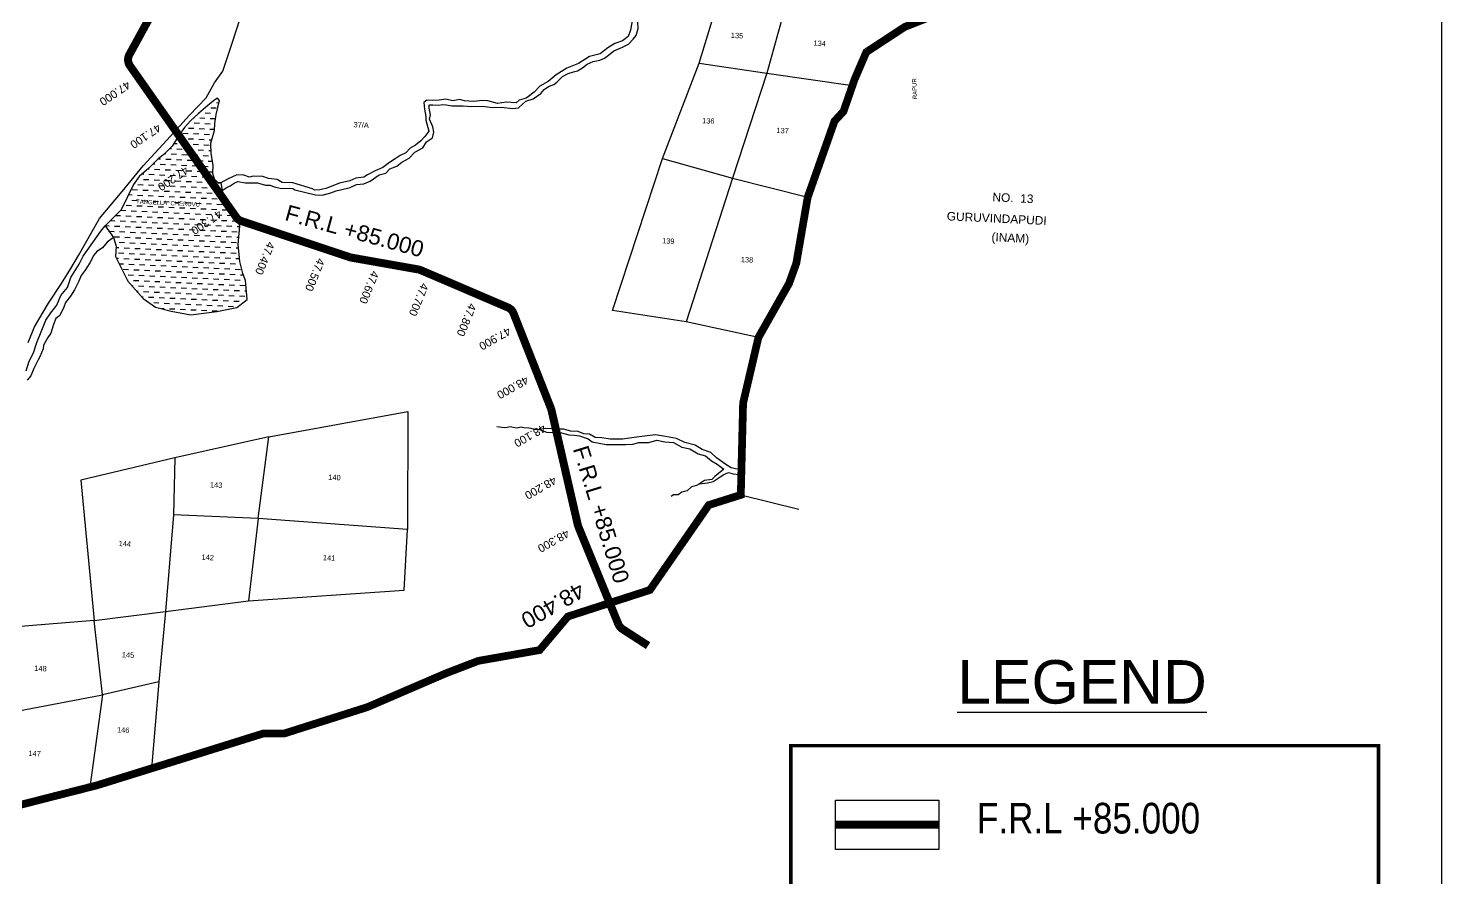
# Model space of a CAD drawing. Header units: inches. Extents: x 331863 to 341720, y 1578080 to 1585042.
# Drawn here: x 339070 to 341720, y 1580415 to 1582006 of the extents above; entities that cross this region are included whole.
import ezdxf
from ezdxf.enums import TextEntityAlignment as Align

# ---------------------------------------------------------------- set-up
doc = ezdxf.new("R2010")
doc.units = ezdxf.units.IN
doc.header["$MEASUREMENT"] = 0
for name, pattern in [('ACAD_ISO03W100', [30, 12, -18]), ('ACAD_ISO07W100', [3, 0, -3]), ('BORDER', [1.75, 0.5, -0.25, 0.5, -0.25, 0, -0.25])]:
    doc.linetypes.add(name, pattern=pattern)
for name, color, linetype in [('BLOCK', 7, 'Continuous'), ('C LINE COO', 6, 'Continuous'), ('FRAME 025', 7, 'Continuous'), ('NALA', 4, 'Continuous'), ('SURVEY_BND', 7, 'Continuous'), ('SURVEY_NO', 7, 'Continuous'), ('TABLE', 7, 'Continuous'), ('TEXT', 7, 'Continuous'), ('TITLEBLOCK', 7, 'Continuous'), ('WATER_BODY', 4, 'Continuous')]:
    doc.layers.add(name, color=color, linetype=linetype)
doc.layers.add('FOOTPATH', color=150, linetype='ACAD_ISO07W100', lineweight=30)
doc.layers.add('VILL_BOUNDARY', color=6, linetype='BORDER', lineweight=30)
doc.styles.add('A', font='arial.ttf')
doc.styles.add('ARIALN', font='ARIALN.TTF')
doc.styles.get("Standard").update_dxf_attribs({"font": 'arial.ttf'})

msp = doc.modelspace()

# ---------------------------------------------------------------- hatches: boundary and pattern name
at = {"layer": 'WATER_BODY', "linetype": 'ByBlock'}
h = msp.add_hatch(dxfattribs=at)
h.set_pattern_fill('DASH', color=256, scale=79.952756, angle=177.3215, style=0)
h.set_pattern_definition([(177.32152, (333092.934, 1582572.598), (-10.450213, -9.516138), [9.994094, -9.994094])])
h.paths.add_polyline_path([(339461.1, 1581652.9), (339438.7, 1581690.9), (339434, 1581702.3), (339431.4, 1581716.7), (339426.6, 1581716.9), (339419.5, 1581723.5), (339416.3, 1581734.4), (339417, 1581749.9), (339413.3, 1581771.4), (339412.5, 1581790.9), (339419.5, 1581815), (339420.1, 1581828.1), (339422.4, 1581844.7), (339429, 1581870.7), (339425.3, 1581875), (339420.3, 1581872.1), (339414.1, 1581866.9), (339402.5, 1581858), (339389.3, 1581846.3), (339374.6, 1581833.1), (339363.2, 1581820.5), (339352.7, 1581805.3), (339340.3, 1581785.5), (339324.6, 1581770), (339313.8, 1581761.6), (339296.3, 1581744.2), (339278.4, 1581728.4), (339267.7, 1581713.5), (339256.2, 1581690.7), (339244.5, 1581665.9), (339214.9, 1581636.2), (339230.4, 1581614.3), (339235.1, 1581598.3), (339234.2, 1581578.6), (339245.4, 1581556.4), (339257, 1581532.7), (339285.6, 1581499.9), (339309.2, 1581483.6), (339338, 1581476.5), (339375.3, 1581469.6), (339423.9, 1581475.7), (339461.3, 1581483.3), (339481, 1581498.3), (339477.5, 1581533.4), (339472.7, 1581546.8), (339467.3, 1581569.3), (339464.1, 1581600.9), (339466.8, 1581635.8)])

# ---------------------------------------------------------------- linework, layer by layer
at = {"layer": 'BLOCK', "color": 1, "const_width": 15}
msp.add_lwpolyline([(340232.3, 1580849.6), (340184.3, 1580880.6, -0.15318), (340176.6, 1580889.8), (340101.6, 1581072.5, -0.041045), (340100.6, 1581075.6), (340051.3, 1581290.5, 0.037401), (340050.5, 1581293.4), (339980.1, 1581472.2, 0.200527), (339969.3, 1581483.3), (339806.1, 1581553.1, 0.057333), (339801.7, 1581554.4), (339675.4, 1581576.7, -0.036676), (339672.6, 1581577.5), (339470.3, 1581644.9, -0.160546), (339460.2, 1581652.4), (339261.2, 1581935.8, -0.285904), (339260, 1581956.9), (339337.8, 1582098.7, 0.064245)], format="xyb", dxfattribs=at)
msp.add_lwpolyline([(340777.4, 1580514.1), (340583.5, 1580514.1)], dxfattribs=at)
at = {"layer": 'BLOCK', "color": 2}
for p in [(339285.6, 1582003.6), (339275.2, 1581915.8), (339332.7, 1581833.9), (339390.2, 1581752.1), (339447.7, 1581670.3), (339532.3, 1581624.2), (339627.2, 1581592.6), (339723.9, 1581568.2), (339821.1, 1581546.7), (339913.1, 1581507.3), (339988.5, 1581450.8), (340025.1, 1581357.8), (340057.6, 1581263.4), (340079.9, 1581165.9), (340103.2, 1581068.7), (340141.1, 1580976.2), (340180.1, 1580884.2)]:
    msp.add_point(p, dxfattribs=at)
at = {"layer": 'C LINE COO', "color": 0}
msp.add_lwpolyline([(331863.1, 1578079.6), (341720, 1578079.6), (341720, 1585041.6), (331863.1, 1585041.6), (331863.1, 1578079.6)], dxfattribs=at)
at = {"layer": 'FOOTPATH', "linetype": 'ByBlock'}
msp.add_lwpolyline([(339070.3, 1581417.8), (339082.2, 1581446.8), (339108.1, 1581491.4), (339133, 1581528.1), (339150.1, 1581555.9), (339164.6, 1581580.5), (339204.1, 1581649.6), (339246.6, 1581700.5), (339285.9, 1581748.8), (339330.3, 1581796.7), (339372.4, 1581843.3), (339404.2, 1581876.1), (339419.7, 1581904.3), (339435.3, 1581926.1), (339452.5, 1581978.6), (339475.9, 1582049.3)], dxfattribs=at)
at = {"layer": 'FRAME 025', "lineweight": -3, "const_width": 6.7}
msp.add_lwpolyline([(340499.8, 1580662.2), (341601.3, 1580662.2), (341601.3, 1579302), (340499.8, 1579302)], close=True, dxfattribs=at)
at = {"layer": 'FRAME 025', "lineweight": -3}
msp.add_lwpolyline([(340583.5, 1580560.4), (340777.4, 1580560.4), (340777.4, 1580467.7), (340583.5, 1580467.7)], close=True, dxfattribs=at)
at = {"layer": 'NALA', "linetype": 'ByBlock'}
for points in [[(340202.9, 1582024.2), (340199.5, 1582002.5), (340195, 1581990.9), (340184.4, 1581982.8), (340170.2, 1581977.7), (340157, 1581969.5), (340142.3, 1581958.5), (340122.8, 1581953.6), (340102, 1581940.1), (340079.8, 1581931.8), (340060.1, 1581918.9), (340045, 1581906.7), (340029.3, 1581897.5), (340018.9, 1581886.7), (340008, 1581878.6), (340003.9, 1581875.2), (339990.4, 1581871.7), (339985.3, 1581866.7), (339966.5, 1581867.6), (339950.1, 1581865.3), (339932, 1581870.4), (339922.5, 1581870.8), (339904.5, 1581868.9), (339888.4, 1581870.5), (339878.6, 1581872.6), (339866.3, 1581870.2), (339853.4, 1581873.2), (339840.8, 1581871.7), (339828.3, 1581871.1), (339817.3, 1581871.3), (339812.2, 1581866.9), (339813.5, 1581854.8), (339815.4, 1581840.8), (339815.5, 1581834.4), (339821.6, 1581813.3), (339813.8, 1581803.6), (339806.4, 1581795.2), (339796.6, 1581787.2), (339786.3, 1581781.7), (339778.1, 1581773), (339767.7, 1581767.9), (339758.4, 1581761.7), (339747.7, 1581754.6), (339734.9, 1581745.1), (339721, 1581739), (339706.5, 1581731.4), (339699.6, 1581727.6), (339684.5, 1581725.5), (339673.4, 1581720.2), (339653.9, 1581716), (339645.7, 1581713.1), (339634.9, 1581708.6), (339628.3, 1581705.8), (339617, 1581703.8), (339607.5, 1581702.7), (339603.1, 1581705.5), (339566.3, 1581716.7), (339546.2, 1581717.4), (339537.1, 1581723), (339520.8, 1581724.9), (339510.3, 1581728.4), (339492.3, 1581729.3), (339485.3, 1581727.5), (339474.7, 1581730.9), (339461.6, 1581731.6), (339443.9, 1581723.5), (339431.4, 1581716.7)], [(339431.4, 1581716.7), (339434, 1581702.3), (339441.1, 1581707.6), (339448.6, 1581711.2), (339456.3, 1581716.3), (339463.4, 1581719), (339477.6, 1581716.4), (339494.2, 1581716.7), (339500.3, 1581716.4), (339515.4, 1581712.4), (339523.8, 1581712.1), (339531.5, 1581709.4), (339545.5, 1581705.9), (339553.1, 1581706.6), (339566.4, 1581705.8), (339570.3, 1581703.8), (339609, 1581694.2), (339621.5, 1581693.6), (339637.3, 1581698.2), (339647.4, 1581701.9), (339656, 1581703.4), (339673.6, 1581708.1), (339685.7, 1581713.5), (339699.3, 1581714.8), (339711.1, 1581719.9), (339728.4, 1581731.6), (339740.8, 1581735), (339748.1, 1581743.2), (339761.3, 1581747.6), (339770.7, 1581755.6), (339784.6, 1581762.7), (339794.9, 1581773.9), (339809.9, 1581782), (339816.8, 1581793.5), (339828.5, 1581800.7), (339830.4, 1581811.8), (339828.8, 1581821.8), (339822.7, 1581836.2), (339824.2, 1581844.3), (339821.9, 1581856.3), (339822.2, 1581861.9), (339823.1, 1581863), (339828.7, 1581862.7), (339840.2, 1581861.9), (339847, 1581863.7), (339853.5, 1581862.7), (339864.4, 1581860.7), (339872, 1581861.2), (339885.9, 1581861), (339901.9, 1581859.9), (339921.6, 1581860.2), (339941, 1581858), (339957.8, 1581858.5), (339977.9, 1581855.8), (339989.5, 1581857.4), (340003, 1581869.5), (340016.9, 1581873.9), (340031.2, 1581884.2), (340037.6, 1581891.7), (340045.6, 1581896.9), (340055.9, 1581901.2), (340061.5, 1581905.3), (340072.1, 1581915.6), (340082.2, 1581921.5), (340092.5, 1581924.6), (340100, 1581926.5), (340109.1, 1581932.1), (340118.4, 1581939.3), (340129.5, 1581944.2), (340142, 1581946.4), (340150.3, 1581950.5), (340158.2, 1581955.8), (340168.2, 1581963.9), (340184.5, 1581970.8), (340195.3, 1581976.4), (340204.6, 1581985.6), (340210, 1581992.7), (340213.7, 1582006.1), (340212.8, 1582018.4)], [(339206.3, 1581626.3), (339214.9, 1581636.2), (339230.4, 1581614.3), (339218.1, 1581605.3), (339209.5, 1581594.9), (339199, 1581587.9), (339193.2, 1581581.1), (339185.6, 1581566.7), (339177.2, 1581552.8), (339169.8, 1581543.1), (339165.5, 1581532.6), (339157.4, 1581516.2), (339149.6, 1581504.6), (339140.4, 1581492.7), (339137.3, 1581483.7), (339129.4, 1581468.4), (339122.3, 1581462.4), (339117.5, 1581451), (339112.7, 1581434.9), (339107.3, 1581426.7), (339099.1, 1581412.3), (339098.2, 1581405.9), (339092.3, 1581390.7), (339089.2, 1581385.1), (339080.6, 1581369), (339075.4, 1581355.3), (339068.5, 1581347)], [(339066.8, 1581364.2), (339072, 1581382.8), (339080.5, 1581398.1), (339086.4, 1581417.8), (339096.1, 1581440.4), (339103.4, 1581459.7), (339112.6, 1581472.9), (339124.2, 1581487.8), (339131.8, 1581505.8), (339143.9, 1581520.9), (339150.4, 1581539.3), (339165.8, 1581564.6), (339173.4, 1581579), (339206.3, 1581626.3)], [(340407.3, 1581178.3), (340388.1, 1581182.5), (340378.1, 1581189.1), (340360.5, 1581201.4), (340349.7, 1581211.3), (340333.6, 1581216.8), (340320.4, 1581225.2), (340301.3, 1581230), (340285.4, 1581238), (340264.9, 1581241.6), (340246.2, 1581244.3), (340225.6, 1581242.1), (340206.5, 1581239.4), (340184.3, 1581236.5), (340161.4, 1581236.2), (340145.6, 1581239.2), (340133, 1581239.8), (340122.5, 1581246), (340111.9, 1581246.4), (340101.1, 1581250.7), (340087.8, 1581251.3), (340073.5, 1581255.4), (340063.1, 1581255.2), (340039.6, 1581256.3), (340026.3, 1581254), (340019.1, 1581254.3), (340013.3, 1581256.7), (340008.5, 1581257), (339999.5, 1581257.4), (339994.3, 1581258.7), (339986.2, 1581257.1), (339979.5, 1581258.6), (339974.6, 1581259.4), (339968.3, 1581258.6), (339963, 1581257.8), (339948.9, 1581259.3)], [(340028.9, 1581254.4), (340041.8, 1581249.8), (340055.9, 1581249.1), (340069.9, 1581248.1), (340083.6, 1581244.7), (340093.7, 1581243.8), (340104, 1581242.9), (340119.9, 1581236.9), (340127.2, 1581231.2), (340154, 1581226.2), (340170.6, 1581226.6), (340189.8, 1581226.7), (340203.7, 1581227), (340214.9, 1581230.4), (340233.4, 1581230.1), (340248.9, 1581234.4), (340263.9, 1581231.5), (340280.2, 1581229.9), (340295.3, 1581221.7), (340310.3, 1581218.2), (340326.1, 1581208.8), (340340.1, 1581205.2), (340351.4, 1581196), (340361.5, 1581189.8), (340374.3, 1581180.2), (340357.4, 1581166.6), (340352, 1581161.2), (340338.1, 1581159.2), (340328.7, 1581153), (340322.9, 1581149.9), (340313.4, 1581146.9), (340305.5, 1581139.9), (340295.6, 1581137.2), (340288.8, 1581132), (340280.2, 1581132.2), (340275.7, 1581129.2)], [(340328.7, 1581153), (340343.5, 1581154.6), (340354, 1581156.9), (340367.4, 1581165.7), (340374, 1581170.1), (340383, 1581173.7), (340392.1, 1581171.6), (340402.2, 1581170.5), (340406.1, 1581166.8), (340407, 1581166.8)]]:
    msp.add_lwpolyline(points, dxfattribs=at)
at = {"layer": 'SURVEY_BND', "linetype": 'ByBlock'}
for points in [[(340327.8, 1581940.6), (340364.1, 1582060), (340489.3, 1582045.9), (340455, 1581922.2)], [(340259.2, 1581762.4), (340327.8, 1581940.6), (340455, 1581922.2), (340390.5, 1581725.3)], [(340455, 1581922.2), (340615.4, 1581899.2)], [(340439.1, 1581426.9), (340303.5, 1581456.5), (340165.6, 1581477.8), (340259.2, 1581762.4), (340390.5, 1581725.3), (340303.5, 1581456.5)], [(340390.5, 1581725.3), (340531.5, 1581689.6)], [(339501.6, 1581087.7), (339521.5, 1581240.8), (339782.2, 1581288.3), (339781.5, 1581067.3)], [(339521.5, 1581240.8), (339345, 1581201.5), (339342.7, 1581094.7)], [(339345, 1581201.5), (339169.1, 1581159.5), (339194.1, 1580896.9), (339327.9, 1580913.5), (339315.4, 1580781.6), (339209.5, 1580757.6), (339194.1, 1580896.9), (339017.5, 1580882.2), (338983, 1580714.2), (339209.5, 1580757.6), (339185.8, 1580584.5)], [(339501.6, 1581087.7), (339342.7, 1581094.7), (339327.9, 1580913.5), (339483.1, 1580933.4)], [(339774.9, 1580953.4), (339781.5, 1581067.3), (339501.6, 1581087.7), (339483.1, 1580933.4), (339774.9, 1580953.4)], [(339315.4, 1580781.6), (339301.6, 1580619.7)]]:
    msp.add_lwpolyline(points, dxfattribs=at)
at = {"layer": 'VILL_BOUNDARY', "color": 6, "linetype": 'ACAD_ISO03W100', "lineweight": -2, "ltscale": 3, "const_width": 14.5}
msp.add_lwpolyline([(338974.6, 1580530.7), (339199.5, 1580588), (339347.3, 1580633.9), (339511.6, 1580685.2), (339550.8, 1580685.2), (339706, 1580734.4), (339853.1, 1580797.7), (339914.1, 1580821.1), (340028.9, 1580841.3), (340082, 1580904.2), (340235.7, 1580953.9), (340346, 1581113), (340406.1, 1581132), (340410.4, 1581303.9), (340439.1, 1581426.9), (340496.5, 1581528.1), (340510.1, 1581565.9), (340531.5, 1581689.6), (340581.8, 1581832.3), (340598.6, 1581850.5), (340619.3, 1581910.3), (340641.4, 1581961.6), (340713.4, 1582008.8), (340854.6, 1582064.1)], dxfattribs=at)
at = {"layer": 'VILL_BOUNDARY', "linetype": 'ByBlock'}
msp.add_lwpolyline([(340406.1, 1581132), (340515.2, 1581105)], dxfattribs=at)
at = {"layer": 'WATER_BODY', "linetype": 'ByBlock'}
for points in [[(339431.4, 1581716.7), (339426.6, 1581716.9), (339419.5, 1581723.5), (339416.3, 1581734.4), (339417, 1581749.9), (339413.3, 1581771.4), (339412.5, 1581790.9), (339419.5, 1581815), (339420.1, 1581828.1), (339422.4, 1581844.7), (339429, 1581870.7), (339425.3, 1581875), (339420.3, 1581872.1), (339414.1, 1581866.9), (339402.5, 1581858), (339389.3, 1581846.3), (339374.6, 1581833.1), (339363.2, 1581820.5), (339352.7, 1581805.3), (339340.3, 1581785.5), (339324.6, 1581770), (339313.8, 1581761.6), (339296.3, 1581744.2), (339278.4, 1581728.4), (339267.7, 1581713.5), (339256.2, 1581690.7), (339244.5, 1581665.9), (339214.9, 1581636.2)], [(339230.4, 1581614.3), (339235.1, 1581598.3), (339234.2, 1581578.6), (339245.4, 1581556.4), (339257, 1581532.7), (339285.6, 1581499.9), (339309.2, 1581483.6), (339338, 1581476.5), (339375.3, 1581469.6), (339423.9, 1581475.7), (339461.3, 1581483.3), (339481, 1581498.3), (339477.5, 1581533.4), (339472.7, 1581546.8), (339467.3, 1581569.3), (339464.1, 1581600.9), (339466.8, 1581635.8), (339461.1, 1581652.9), (339438.7, 1581690.9), (339434, 1581702.3)]]:
    msp.add_lwpolyline(points, dxfattribs=at)

# ---------------------------------------------------------------- texts
at = {"layer": 'BLOCK', "color": 0}
for s, rotation, p in [('47.000', 214.0498, (339255.4, 1581908.4)), ('47.100', 214.0498, (339312.8, 1581828.1)), ('47.200', 214.0498, (339364.5, 1581748.6)), ('47.300', 214.0498, (339427.1, 1581666.7)), ('47.400', 247.879, (339519.2, 1581607.7)), ('47.500', 247.879, (339613, 1581576.9)), ('47.600', 247.879, (339714.5, 1581553.4)), ('47.700', 247.879, (339807.6, 1581530.4)), ('47.800', 247.879, (339897.1, 1581492.4)), ('47.900', 209.5504, (339969.4, 1581446.9)), ('48.000', 209.5504, (340002.9, 1581355.4)), ('48.100', 209.5504, (340035.1, 1581265.1)), ('48.200', 209.5504, (340055.2, 1581167.4)), ('48.300', 209.5504, (340079.4, 1581067.9))]:
    msp.add_text(s, height=15, rotation=rotation, dxfattribs=at).set_placement(p)
at = {"layer": 'BLOCK', "color": 1}
for s, rotation, p in [('F.R.L +85.000', 344.6589, (339549.6, 1581647.3)), ('F.R.L +85.000', 287.114, (340091, 1581218.5)), ('48.400', 209.5504, (340102.4, 1580969.6))]:
    msp.add_text(s, height=30, rotation=rotation, dxfattribs=at).set_placement(p)
at = {"layer": 'SURVEY_NO', "linetype": 'ByBlock'}
for s, height, p in [('135', 9.99, (340387.2, 1581988.2)), ('134', 9.99, (340542.2, 1581973.6)), ('37/A', 9.99, (339679.9, 1581820.8)), ('136', 9.99, (340333.4, 1581828.3)), ('137', 9.99, (340472.7, 1581810.1)), ('TANGELLA  CHERUVU', 7.995, (339272.4, 1581677.7)), ('139', 9.99, (340258.3, 1581603.3)), ('138', 9.99, (340406, 1581568.2)), ('140', 9.99, (339632.6, 1581160.3)), ('143', 9.99, (339410.7, 1581146.1)), ('144', 9.99, (339239.7, 1581036.2)), ('142', 9.99, (339395, 1581010.5)), ('141', 9.99, (339622.6, 1581009.6)), ('145', 9.99, (339245.7, 1580827.7)), ('148', 9.99, (339081.5, 1580802.4)), ('146', 9.99, (339236.6, 1580687.1)), ('147', 9.99, (339070.5, 1580643))]:
    msp.add_text(s, height=height, rotation=357.3215, dxfattribs=at).set_placement(p)
at = {"layer": 'TABLE', "extrusion": (0.000201441, 0.004807, 0.999988), "style": 'A'}
msp.add_text('%%ULEGEND', height=81.41, rotation=359.9999, dxfattribs=at).set_placement((341045.8, 1580763.2, 7667.2), align=Align.MIDDLE)
at = {"layer": 'TEXT', "linetype": 'ByBlock'}
for s, height, rotation, p in [('RAPUR', 8, 92.4057, (340736.6, 1581873.6)), ('NO.  13', 15.99, 357.3215, (340877.5, 1581682.2)), ('GURUVINDAPUDI', 15.991, 357.3215, (340791.9, 1581646.5)), ('(INAM)', 15.99, 357.3215, (340875.7, 1581607.4))]:
    msp.add_text(s, height=height, rotation=rotation, dxfattribs=at).set_placement(p)
at = {"layer": 'TITLEBLOCK', "extrusion": (0.000201441, 0.004807, 0.999988), "style": 'ARIALN'}
msp.add_text('F.R.L +85.000', height=57.393, rotation=359.9999, dxfattribs=at).set_placement((340848.7, 1580479.1, 7665.8))

doc.saveas('drawing.dxf')
